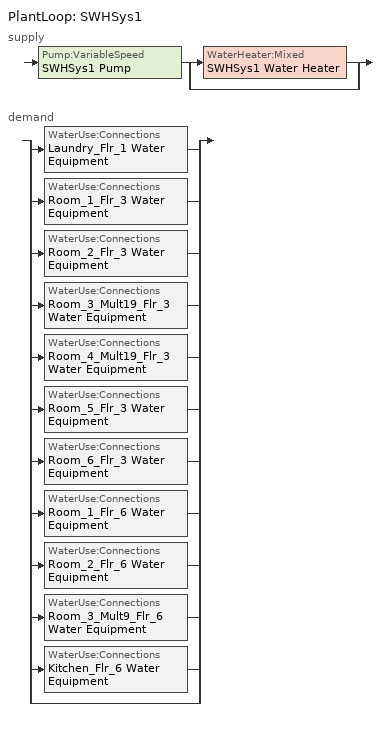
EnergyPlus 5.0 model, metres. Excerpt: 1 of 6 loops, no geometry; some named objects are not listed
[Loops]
PlantLoop 'SWHSys1'
 supply: Pump:VariableSpeed 'SWHSys1 Pump' > split
  | WaterHeater:Mixed 'SWHSys1 Water Heater'
  | bypass
 demand: split
  | WaterUse:Connections 'Laundry_Flr_1 Water Equipment'
  | WaterUse:Connections 'Room_1_Flr_3 Water Equipment'
  | WaterUse:Connections 'Room_2_Flr_3 Water Equipment'
  | WaterUse:Connections 'Room_3_Mult19_Flr_3 Water Equipment'
  | WaterUse:Connections 'Room_4_Mult19_Flr_3 Water Equipment'
  | WaterUse:Connections 'Room_5_Flr_3 Water Equipment'
  | WaterUse:Connections 'Room_6_Flr_3 Water Equipment'
  | WaterUse:Connections 'Room_1_Flr_6 Water Equipment'
  | WaterUse:Connections 'Room_2_Flr_6 Water Equipment'
  | WaterUse:Connections 'Room_3_Mult9_Flr_6 Water Equipment'
  | WaterUse:Connections 'Kitchen_Flr_6 Water Equipment'
  | bypass
[SetpointManager:Scheduled]
SWHSys1 Loop Setpoint Manager: Control Variable {TEMP}=Temperature; Schedule=SWHSys1-Loop-Temp-Schedule; Setpoint Node=SWHSys1 Supply Outlet Node
[Pump:VariableSpeed]
SWHSys1 Pump: Rated Flow Rate {m3/s}=AUTOSIZE; Rated Pump Head {Pa} [179352 Pa = 60 ft]=179352; Rated Power Consumption {W}=AUTOSIZE; Motor Efficiency=0.9; Fraction of Motor Inefficiencies to Fluid Stream=0; Coefficient 1 of the Part Load Performance Curve=0; Coefficient 2 of the Part Load Performance Curve=1; Coefficient 3 of the Part Load Performance Curve=0; Coefficient 4 of the Part Load Performance Curve=0; Minimum Flow Rate {m3/s}=0; Pump Control Type {Continuous | Intermittent}=Intermittent
[PlantEquipmentList]
SWHSys1 Equipment List: SWHSys1 Water Heater
[Sizing:Plant]
SWHSys1: Loop Type {COOLING | HEATING}=Heating; Design Loop Exit Temperature {C}=60; Design Loop Temperature Difference {C}=5
[PlantEquipmentOperationSchemes]
SWHSys1 Loop Operation Scheme List: Control Scheme 1 Object Type {*******}=PlantEquipmentOperation:HeatingLoad; Control Scheme 1=SWHSys1 Operation Scheme; Control Scheme 1 Schedule=PlantOnSched
[PlantEquipmentOperation:HeatingLoad]
SWHSys1 Operation Scheme: Load Range 1 Lower Limit {W}=0; Load Range 1 Upper Limit {W}=1000000000000000; Priority Control 1 Equipment List=SWHSys1 Equipment List
[PlantLoop]
SWHSys1: Fluid Type {WATER}=Water; Loop Equipment Operation Scheme=SWHSys1 Loop Operation Scheme List; Maximum Loop Temperature {C}=60; Minimum Loop Temperature {C}=10; Maximum Loop Flow Rate {m3/s}=AUTOSIZE; Minimum Loop Flow Rate {m3/s}=0; Loop Volume {m3}=AUTOSIZE; Load Distribution Scheme {OPTIMAL | SEQUENTIAL}=Optimal
[WaterHeater:Mixed]
SWHSys1 Water Heater: Tank Volume {m3}=2; Setpoint Temperature Schedule=SWHSys1 Water Heater Setpoint Temperature Schedule Name; Deadband Temperature Difference {deltaC}=2; Maximum Temperature Limit {C}=82.2222; Heater Control Type {Cycle | Modulate}=Cycle; Heater Maximum Capacity {W}=845000; Heater Fuel Type=NATURALGAS; Heater Thermal Efficiency=0.8; Off Cycle Parasitic Fuel Consumption Rate {W}=20; Off Cycle Parasitic Fuel Type=NATURALGAS; Off Cycle Parasitic Heat Fraction To Tank=0.8; On Cycle Parasitic Fuel Type=NATURALGAS; Ambient Temperature Indicator {Schedule | Zone | Outdoors}=SCHEDULE; Ambient Temperature Schedule=SWHSys1 Water Heater Ambient Temperature Schedule Name; Off Cycle Loss Coefficient to Ambient Temperature {W/K}=6; On Cycle Loss Coefficient to Ambient Temperature {W/K}=6; Use Side Effectiveness=1; Source Side Effectiveness=1; Use Side Design Flow Rate=AUTOSIZE; Source Side Design Flow Rate=AUTOSIZE; Indirect Water Heater Recovery Time=1.5
[WaterUse:Equipment] Sensible Fraction Schedule=Water Equipment Sensible fract sched; Latent Fraction Schedule=Water Equipment Latent fract sched
Name | Peak Flow Rate {m3/s} | Flow Rate Fraction Schedule | Target Temperature Schedule | Hot Water Supply Temperature Schedule Name  {C} | Zone
Kitchen_Flr_6 Water Equipment | 0.0001399 | Kitchen_SWH_SCH | Kitchen Water Equipment Temp Sched | Kitchen Water Equipment Hot Supply Temp Sched | Kitchen_Flr_6
Laundry_Flr_1 Water Equipment | 0.0001647 | LaundryRoom_SWH_Sch | Laundry Water Equipment Temp Sched | Laundry Water Equipment Hot Supply Temp Sched | Laundry_Flr_1
Room_1_Flr_3 Water Equipment | 1.314e-06 | GuestRoom_SWH_Sch | Guest Room Water Equipment Temp Sched | Guest Room Water Equipment Hot Supply Temp Sched | Room_1_Flr_3
Room_1_Flr_6 Water Equipment | 1.314e-06 | GuestRoom_SWH_Sch | Guest Room Water Equipment Temp Sched | Guest Room Water Equipment Hot Supply Temp Sched | Room_1_Flr_6
Room_2_Flr_3 Water Equipment | 1.314e-06 | GuestRoom_SWH_Sch | Guest Room Water Equipment Temp Sched | Guest Room Water Equipment Hot Supply Temp Sched | Room_2_Flr_3
Room_2_Flr_6 Water Equipment | 1.314e-06 | GuestRoom_SWH_Sch | Guest Room Water Equipment Temp Sched | Guest Room Water Equipment Hot Supply Temp Sched | Room_2_Flr_6
Room_3_Mult19_Flr_3 Water Equipment | 2.4966e-05 | GuestRoom_SWH_Sch | Guest Room Water Equipment Temp Sched | Guest Room Water Equipment Hot Supply Temp Sched | Room_3_Mult19_Flr_3
Room_3_Mult9_Flr_6 Water Equipment | 1.1826e-05 | GuestRoom_SWH_Sch | Guest Room Water Equipment Temp Sched | Guest Room Water Equipment Hot Supply Temp Sched | Room_3_Mult9_Flr_6
Room_4_Mult19_Flr_3 Water Equipment | 2.4966e-05 | GuestRoom_SWH_Sch | Guest Room Water Equipment Temp Sched | Guest Room Water Equipment Hot Supply Temp Sched | Room_4_Mult19_Flr_3
Room_5_Flr_3 Water Equipment | 1.314e-06 | GuestRoom_SWH_Sch | Guest Room Water Equipment Temp Sched | Guest Room Water Equipment Hot Supply Temp Sched | Room_5_Flr_3
Room_6_Flr_3 Water Equipment | 1.314e-06 | GuestRoom_SWH_Sch | Guest Room Water Equipment Temp Sched | Guest Room Water Equipment Hot Supply Temp Sched | Room_6_Flr_3
[WaterUse:Connections]
Name | Water Use Equipment 1
Kitchen_Flr_6 Water Equipment | Kitchen_Flr_6 Water Equipment
Laundry_Flr_1 Water Equipment | Laundry_Flr_1 Water Equipment
Room_1_Flr_3 Water Equipment | Room_1_Flr_3 Water Equipment
Room_1_Flr_6 Water Equipment | Room_1_Flr_6 Water Equipment
Room_2_Flr_3 Water Equipment | Room_2_Flr_3 Water Equipment
Room_2_Flr_6 Water Equipment | Room_2_Flr_6 Water Equipment
Room_3_Mult19_Flr_3 Water Equipment | Room_3_Mult19_Flr_3 Water Equipment
Room_3_Mult9_Flr_6 Water Equipment | Room_3_Mult9_Flr_6 Water Equipment
Room_4_Mult19_Flr_3 Water Equipment | Room_4_Mult19_Flr_3 Water Equipment
Room_5_Flr_3 Water Equipment | Room_5_Flr_3 Water Equipment
Room_6_Flr_3 Water Equipment | Room_6_Flr_3 Water Equipment
[Schedule:Compact]
PlantOnSched: Through: 12/31, For: AllDays, Until: 24:00, 1
Kitchen_SWH_SCH: Through: 12/31, For: Weekdays SummerDesignDay, Until: 01:00, 0.2, Until: 04:00, 0.15, Until: 05:00, 0.2, Until: 06:00, 0.25, Until: 07:00, 0.5, Until: 08:00, 0.6, Until: 09:00, 0.55, Until: 10:00, 0.45, Until: 11:00, 0.4, Until: 12:00, 0.45, Until: 13:00, 0.4, Until: 14:00, 0.35, Until: 17:00, 0.3, Until: 18:00, 0.4, Until: 19:00, 0.55, Until: 20:00, 0.6, Until: 21:00, 0.5, Until: 22:00, 0.55, Until: 23:00, 0.45, Until: 24:00, 0.25, For: Saturday WinterDesignDay, Until: 01:00, 0.2, Until: 04:00, 0.15, Until: 05:00, 0.2, Until: 06:00, 0.25, Until: 07:00, 0.4, Until: 10:00, 0.5, Until: 11:00, 0.45, Until: 13:00, 0.5, Until: 14:00, 0.45, Until: 16:00, 0.4, Until: 17:00, 0.35, Until: 18:00, 0.4, Until: 20:00, 0.55, Until: 21:00, 0.5, Until: 22:00, 0.55, Until: 23:00, 0.4, Until: 24:00, 0.3, For: Sunday Holidays AllOtherDays, Until: 01:00, 0.25, Until: 05:00, 0.2, Until: 06:00, 0.3, Until: 09:00, 0.5, Until: 10:00, 0.55, Until: 12:00, 0.5, Until: 14:00, 0.4, Until: 17:00, 0.3, Until: 18:00, 0.4, Until: 20:00, 0.5, Until: 21:00, 0.4, Until: 22:00, 0.5, Until: 23:00, 0.4, Until: 24:00, 0.2
GuestRoom_SWH_Sch: Fraction, Through: 12/31, For: Weekdays, Until: 01:00, 0.2, Until: 04:00, 0.15, Until: 05:00, 0.2, Until: 06:00, 0.35, Until: 07:00, 0.6, Until: 08:00, 0.8, Until: 09:00, 0.55, Until: 10:00, 0.4, Until: 11:00, 0.3, Until: 17:00, 0.2, Until: 18:00, 0.3, Until: 19:00, 0.55, Until: 21:00, 0.4, Until: 22:00, 0.6, Until: 23:00, 0.45, Until: 24:00, 0.25, For: AllOtherDays, Until: 01:00, 0.2, Until: 04:00, 0.15, Until: 05:00, 0.2, Until: 06:00, 0.25, Until: 07:00, 0.35, Until: 08:00, 0.6, Until: 09:00, 0.8, Until: 10:00, 0.55, Until: 11:00, 0.4, Until: 12:00, 0.3, Until: 17:00, 0.2, Until: 18:00, 0.25, Until: 19:00, 0.3, Until: 22:00, 0.4, Until: 23:00, 0.6, Until: 24:00, 0.35
LaundryRoom_SWH_Sch: Fraction, Through: 12/31, For: AllDays, Until: 08:00, 0, Until: 16:00, 1, Until: 24:00, 0
Water Equipment Latent fract sched: Through: 12/31, For: AllDays, Until: 24:00, 0.05
Water Equipment Sensible fract sched: Through: 12/31, For: AllDays, Until: 24:00, 0.2
Guest Room Water Equipment Hot Supply Temp Sched; Guest Room Water Equipment Temp Sched: Through: 12/31, For: AllDays, Until: 24:00, 43.3
Kitchen Water Equipment Hot Supply Temp Sched; Kitchen Water Equipment Temp Sched: Through: 12/31, For: AllDays, Until: 24:00, 49
Laundry Water Equipment Hot Supply Temp Sched; Laundry Water Equipment Temp Sched; SWHSys1 Water Heater Setpoint Temperature Schedule Name; SWHSys1-Loop-Temp-Schedule: Through: 12/31, For: AllDays, Until: 24:00, 60
SWHSys1 Water Heater Ambient Temperature Schedule Name: Through: 12/31, For: AllDays, Until: 24:00, 22
